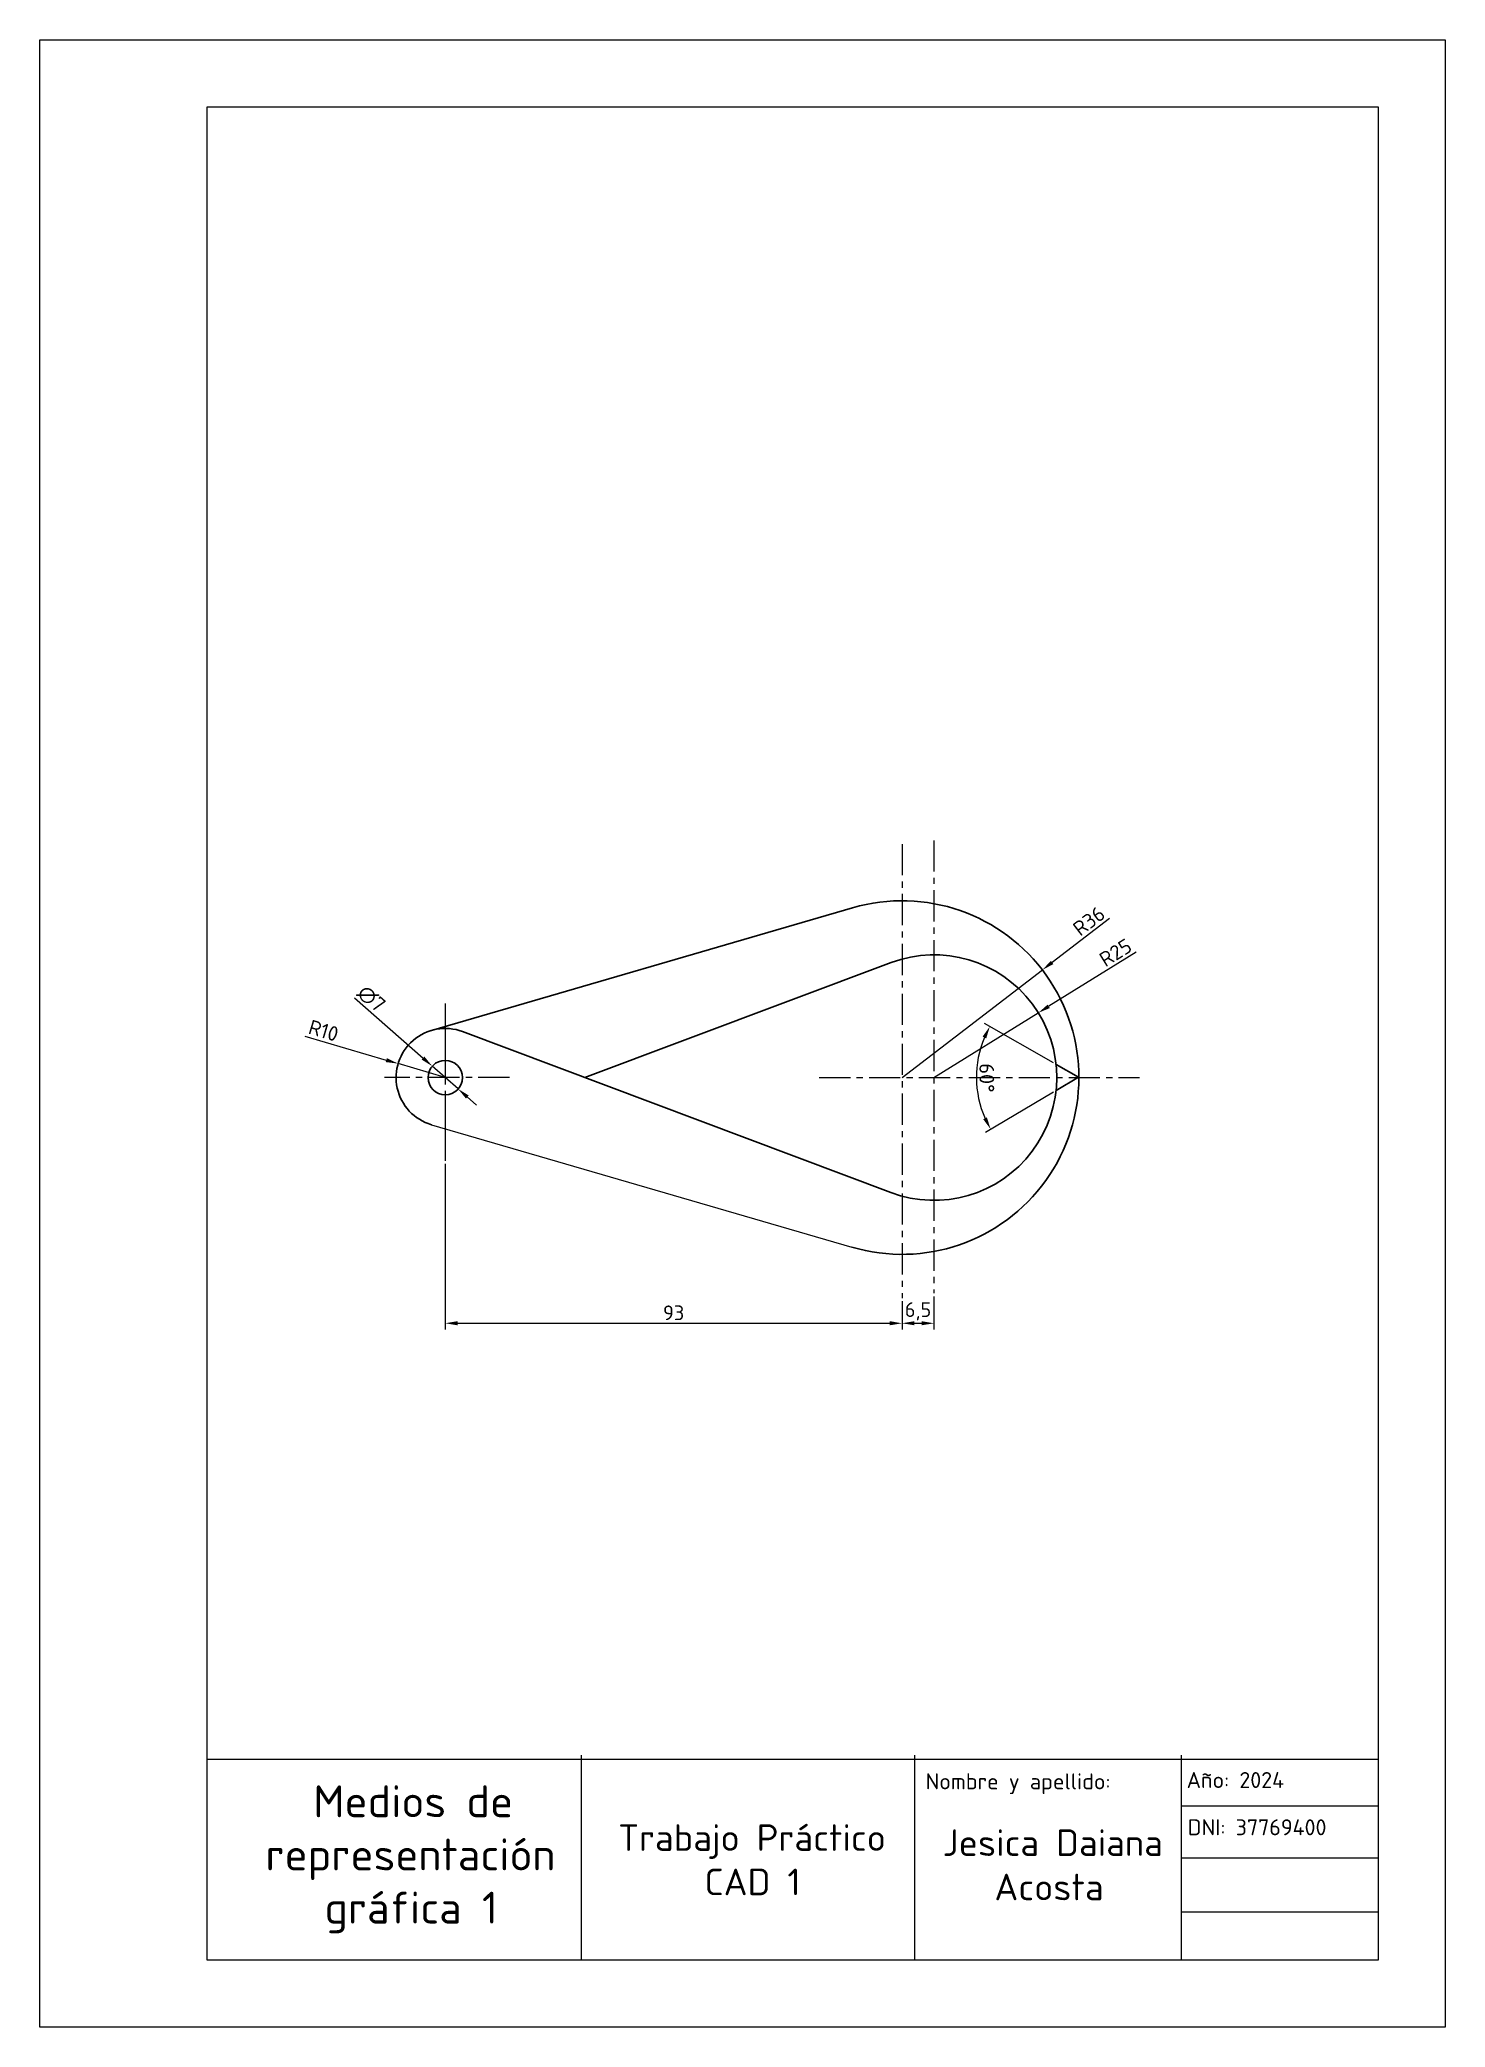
# Model space of a CAD drawing. Header units: millimetres. Extents: x 88 to 374, y 57 to 462.
import ezdxf

# ---------------------------------------------------------------- set-up
doc = ezdxf.new("R2010")
doc.units = ezdxf.units.MM
doc.linetypes.add('CENTRO', pattern=[50.8, 31.75, -6.35, 6.35, -6.35])
doc.layers.add('Acotacion', color=1, linetype='Continuous')
doc.layers.add('formato', color=6, linetype='Continuous', lineweight=5)
doc.layers.add('Linea Visible', color=7, linetype='Continuous', lineweight=30)
doc.layers.add('Lineas de eje', color=3, linetype='CENTRO', plot=False)
doc.styles.add('Estilo2', font='ISOCPEUR Regular.ttf')
doc.dimstyles.new('Medios 1-1', dxfattribs={"dimtxt": 3, "dimasz": 2.5, "dimexe": 1.25, "dimexo": 0.625, "dimtad": 1, "dimzin": 9, "dimtxsty": 'Estilo2', "dimcen": 2.5, "dimclrd": 256, "dimclre": 256, "dimclrt": 4, "dimadec": 0, "dimazin": 2, "dimtfac": 1, "dimtmove": 0, "dimatfit": 3, "dimfxl": 1, "dimlwd": -1, "dimlwe": -1, "dimarcsym": 1})

# ---------------------------------------------------------------- blocks, each defined once
blk = doc.blocks.new('*D1')
at = {"layer": 'Acotacion', "transparency": 16777216}
for p, q in [((294.68, 253.22), (280.66, 261.23)), ((294.69, 247.26), (280.83, 239.06))]:
    blk.add_line(p, q, dxfattribs=at)
blk.add_arc((299.8, 250.29), 20.8, 157.1651, 203.7485, dxfattribs=at)
for points in [[(280.26, 258.55), (281.01, 258.18), (281.74, 260.61)], [(281.14, 242.11), (280.4, 241.73), (281.91, 239.69)]]:
    blk.add_solid(points, dxfattribs=at)
at = {"layer": 'Defpoints', "color": 0, "transparency": 16777216}
for p in [(279.3, 253.76), (295.22, 252.91), (295.23, 247.58), (299.8, 250.29), (299.8, 250.29)]:
    blk.add_point(p, dxfattribs=at)
at = {"layer": 'Acotacion', "color": 4, "transparency": 16777216, "insert": (281.13, 250.14), "char_height": 3, "attachment_point": 5, "rotation": 270.4568, "style": 'Estilo2'}
blk.add_mtext('60°', dxfattribs=at)
blk = doc.blocks.new('*D2')
at = {"layer": 'Acotacion', "transparency": 16777216}
for p, q in [((306.09, 282.61), (294.41, 273.65)), ((263.87, 250.22), (292.43, 272.13))]:
    blk.add_line(p, q, dxfattribs=at)
blk.add_solid([(294.16, 273.98), (294.67, 273.32), (292.43, 272.13)], dxfattribs=at)
at = {"layer": 'Defpoints', "color": 0, "transparency": 16777216}
for p in [(292.43, 272.13), (263.87, 250.22)]:
    blk.add_point(p, dxfattribs=at)
at = {"layer": 'Acotacion', "color": 4, "transparency": 16777216, "insert": (301.92, 282.09), "char_height": 3, "attachment_point": 5, "rotation": 37.4929, "style": 'Estilo2'}
blk.add_mtext('R36', dxfattribs=at)
blk = doc.blocks.new('*D3')
at = {"layer": 'Acotacion', "transparency": 16777216}
for p, q in [((311.54, 275.76), (293.73, 264.72)), ((270.37, 250.22), (291.61, 263.4))]:
    blk.add_line(p, q, dxfattribs=at)
blk.add_solid([(293.51, 265.07), (293.95, 264.36), (291.61, 263.4)], dxfattribs=at)
at = {"layer": 'Defpoints', "color": 0, "transparency": 16777216}
for p in [(291.61, 263.4), (270.37, 250.22)]:
    blk.add_point(p, dxfattribs=at)
at = {"layer": 'Acotacion', "color": 4, "transparency": 16777216, "insert": (307.33, 275.66), "char_height": 3, "attachment_point": 5, "rotation": 31.8177, "style": 'Estilo2'}
blk.add_mtext('R25', dxfattribs=at)
blk = doc.blocks.new('*D4')
at = {"layer": 'Acotacion', "transparency": 16777216}
for p, q in [((142.32, 258.67), (158.88, 253.77)), ((170.87, 250.22), (161.28, 253.06))]:
    blk.add_line(p, q, dxfattribs=at)
blk.add_solid([(159, 254.17), (158.76, 253.37), (161.28, 253.06)], dxfattribs=at)
at = {"layer": 'Defpoints', "color": 0, "transparency": 16777216}
for p in [(161.28, 253.06), (170.87, 250.22)]:
    blk.add_point(p, dxfattribs=at)
at = {"layer": 'Acotacion', "color": 4, "transparency": 16777216, "insert": (146.11, 259.77), "char_height": 3, "attachment_point": 5, "rotation": 343.4991, "style": 'Estilo2'}
blk.add_mtext('R10', dxfattribs=at)
blk = doc.blocks.new('*D5')
at = {"layer": 'Acotacion', "transparency": 16777216}
for p, q in [((152.38, 266.47), (166.36, 254.18)), ((173.49, 247.91), (168.24, 252.53)), ((175.37, 246.26), (177.25, 244.61))]:
    blk.add_line(p, q, dxfattribs=at)
for points in [[(166.63, 254.49), (166.08, 253.87), (168.24, 252.53)], [(175.65, 246.57), (175.1, 245.94), (173.49, 247.91)]]:
    blk.add_solid(points, dxfattribs=at)
at = {"layer": 'Defpoints', "color": 0, "transparency": 16777216}
for p in [(168.24, 252.53), (173.49, 247.91)]:
    blk.add_point(p, dxfattribs=at)
at = {"layer": 'Acotacion', "color": 4, "transparency": 16777216, "insert": (155.83, 266.27), "char_height": 3, "attachment_point": 5, "rotation": 318.6818, "style": 'Estilo2'}
blk.add_mtext('∅7', dxfattribs=at)
blk = doc.blocks.new('*D6')
at = {"layer": 'Acotacion', "transparency": 16777216}
for p, q in [((170.87, 232.64), (170.87, 198.94)), ((263.87, 204.67), (263.87, 198.94)), ((173.37, 200.19), (261.37, 200.19))]:
    blk.add_line(p, q, dxfattribs=at)
for points in [[(173.37, 200.61), (173.37, 199.78), (170.87, 200.19)], [(261.37, 200.61), (261.37, 199.78), (263.87, 200.19)]]:
    blk.add_solid(points, dxfattribs=at)
at = {"layer": 'Defpoints', "color": 0, "transparency": 16777216}
for p in [(170.87, 233.26), (263.87, 205.29), (263.87, 200.19)]:
    blk.add_point(p, dxfattribs=at)
at = {"layer": 'Acotacion', "color": 4, "transparency": 16777216, "insert": (217.37, 202.32), "char_height": 3, "attachment_point": 5, "style": 'Estilo2'}
blk.add_mtext('93', dxfattribs=at)
blk = doc.blocks.new('*D7')
at = {"layer": 'Acotacion', "transparency": 16777216}
for p, q in [((263.87, 204.67), (263.87, 198.94)), ((270.37, 205.67), (270.37, 198.94)), ((266.37, 200.19), (267.87, 200.19))]:
    blk.add_line(p, q, dxfattribs=at)
for points in [[(266.37, 200.61), (266.37, 199.78), (263.87, 200.19)], [(267.87, 200.61), (267.87, 199.78), (270.37, 200.19)]]:
    blk.add_solid(points, dxfattribs=at)
at = {"layer": 'Defpoints', "color": 0, "transparency": 16777216}
for p in [(263.87, 205.29), (270.37, 206.29), (270.37, 200.19)]:
    blk.add_point(p, dxfattribs=at)
at = {"layer": 'Acotacion', "color": 4, "transparency": 16777216, "insert": (267.12, 202.62), "char_height": 3, "attachment_point": 5, "style": 'Estilo2'}
blk.add_mtext('6,5', dxfattribs=at)

msp = doc.modelspace()

# ---------------------------------------------------------------- linework, layer by layer
msp.add_line((168.07, 240.616), (253.642, 215.7))
at = {"layer": 'formato'}
for p, q in [((88.326, 461.52), (374.452, 461.52)), ((88.326, 56.856), (88.326, 461.52)), ((374.452, 461.52), (374.452, 56.856)), ((122.389, 447.895), (360.827, 447.895)), ((122.389, 70.481), (122.389, 447.895)), ((360.827, 447.895), (360.827, 70.481)), ((360.827, 111.356), (122.389, 111.356)), ((198.57, 112.284), (198.57, 70.481)), ((266.402, 112.284), (266.402, 70.481)), ((320.678, 112.284), (320.678, 70.481)), ((320.678, 101.95), (360.827, 101.95)), ((320.678, 91.383), (360.827, 91.383)), ((320.678, 80.359), (360.827, 80.359)), ((360.827, 70.481), (122.389, 70.481)), ((374.452, 56.856), (88.326, 56.856))]:
    msp.add_line(p, q, dxfattribs=at)
at = {"layer": 'Linea Visible'}
for p, q in [((168.07, 259.819), (253.801, 284.782)), ((199.294, 250.218), (261.646, 273.648)), ((174.383, 259.578), (261.572, 226.815)), ((299.803, 250.293), (295.22, 252.91)), ((295.227, 247.583), (299.803, 250.293))]:
    msp.add_line(p, q, dxfattribs=at)
msp.add_circle((170.866, 250.218), 3.5, dxfattribs=at)
for centre, radius, start, end in [((263.866, 250.218), 36, 253.50108, 106.23454), ((270.366, 250.218), 25, 249.40507, 110.41366), ((170.866, 250.218), 10, 69.40507, 253.76571)]:
    msp.add_arc(centre, radius, start, end, dxfattribs=at)
at = {"layer": 'Lineas de eje', "ltscale": 0.2}
for p, q in [((263.866, 297.753), (263.866, 205.294)), ((270.366, 298.517), (270.366, 206.291)), ((170.866, 265.309), (170.866, 233.264)), ((183.959, 250.218), (158.527, 250.218)), ((246.995, 250.218), (312.178, 250.218))]:
    msp.add_line(p, q, dxfattribs=at)
at = {"layer": 'Lineas de eje', "ltscale": 0.5}
msp.add_line((170.866, 265.309), (170.866, 233.264), dxfattribs=at)

# ---------------------------------------------------------------- texts
at = {"layer": 'formato', "attachment_point": 1, "style": 'Estilo2'}
for s, width, heights, insert, char_height in [('\\pi16.87077;Medios de \\P\\pi7.12739;representación\\P\\pi19.14423;gráfica 1', 71.41598, [0], (127.154, 106.11), 6.49559), ('{\\H0.6x;Nombre y apellido:}', 49.57561, [0], (268.661, 108.543), 5.41299), ('Año: 2024', 49.57561, [0], (321.808, 108.817), 3.2478), ('\\pi4.76861;Trabajo Práctico\\P\\pi22.36084;CAD 1', 62.58456, [0], (201.299, 98.177), 5.41299), ('\\pi2.2291;Jesica Daiana \\P\\pi12.78443;Acosta', 47.22084, [20.996], (269.886, 97.145), 5.41299), ('DNI: 37769400', 49.57561, [0], (322.034, 99.194), 3.2478)]:
    msp.add_mtext_dynamic_manual_height_columns(s, width=width, gutter_width=13.532, heights=heights, dxfattribs=dict(at, insert=insert, char_height=char_height))

# ---------------------------------------------------------------- dimensions: what is measured, and where the dimension line sits
at = {"layer": 'Acotacion'}
for center, mpoint, picture, middle in [((263.866, 250.218), (292.429, 272.129), '*D2', (303.211, 280.4)), ((270.366, 250.218), (291.609, 263.398), '*D3', (308.455, 273.85)), ((170.866, 250.218), (161.278, 253.058), '*D4', (145.508, 257.729))]:
    dim = msp.add_radius_dim(center=center, mpoint=mpoint, dimstyle='Medios 1-1', dxfattribs=at)
    dim.commit()
    dim.dimension.update_dxf_attribs({"geometry": picture, "text_midpoint": middle, "dimtype": 164})
dim = msp.add_diameter_dim_2p(p1=(173.495, 247.907), p2=(168.237, 252.528), dimstyle='Medios 1-1', dxfattribs=at)
dim.commit()
dim.dimension.update_dxf_attribs({"geometry": '*D5', "text_midpoint": (154.422, 264.673), "dimtype": 163})
dim = msp.add_angular_dim_2l(base=(279.296, 253.763), line1=((295.227, 247.583), (299.803, 250.293)), line2=((299.803, 250.293), (295.22, 252.91)), dimstyle='Medios 1-1', dxfattribs=at)
dim.commit()
dim.dimension.update_dxf_attribs({"geometry": '*D1', "text_midpoint": (281.13, 250.145)})
for base, p1, p2, picture, middle in [((263.866, 200.192), (170.866, 233.264), (263.866, 205.294), '*D6', (217.366, 202.317)), ((270.366, 200.192), (263.866, 205.294), (270.366, 206.291), '*D7', (267.116, 202.617))]:
    dim = msp.add_linear_dim(base=base, p1=p1, p2=p2, dimstyle='Medios 1-1', dxfattribs=at)
    dim.commit()
    dim.dimension.update_dxf_attribs({"geometry": picture, "text_midpoint": middle})

doc.saveas('drawing.dxf')
